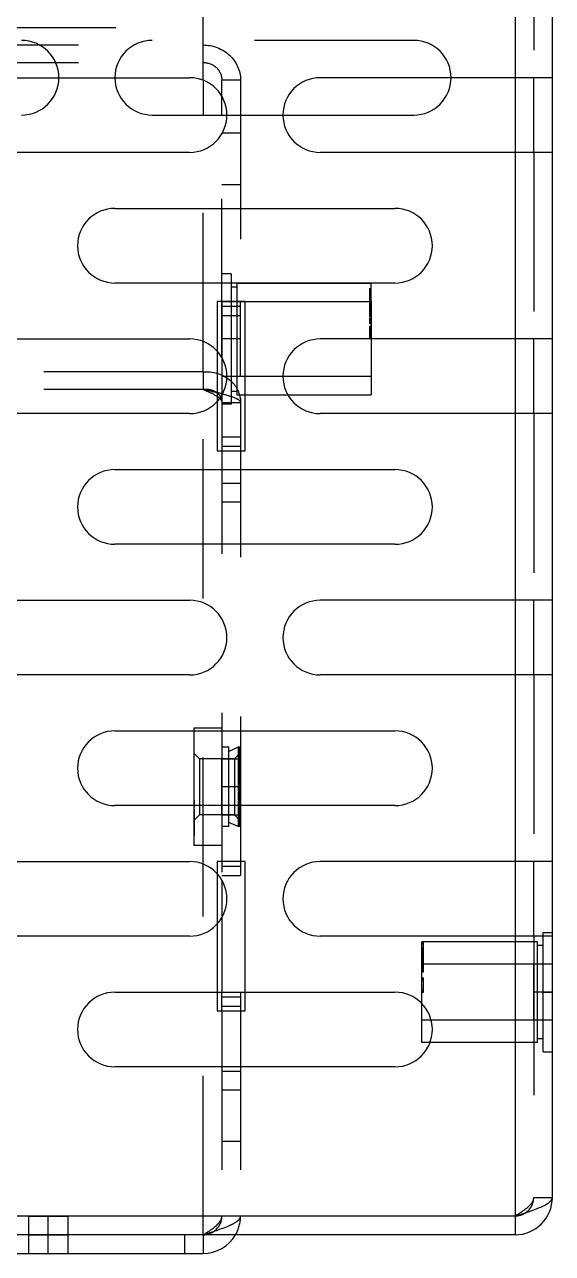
# Model space of a CAD drawing. Header units: millimetres. Extents: x 0 to 8948, y -1340 to 1100.
# Drawn here: x 5274.9 to 5303.1, y 487.6 to 553.5 of the extents above; entities that cross this region are included whole.
import ezdxf

# ---------------------------------------------------------------- set-up
doc = ezdxf.new("R2010")
doc.units = ezdxf.units.MM
doc.header["$LTSCALE"] = 85.25
doc.linetypes.add('HIDDEN', pattern=[0.2, 0.1, -0.1])
doc.layers.get('0').update_dxf_attribs({"linetype": 'CONTINUOUS'})
doc.layers.add('02___PRT_ALL_AXES', color=7, linetype='CONTINUOUS')
doc.layers.add('DEFAULT_2', color=8, linetype='HIDDEN')

msp = doc.modelspace()

# ---------------------------------------------------------------- linework, layer by layer
at = {"color": 3, "linetype": 'Continuous'}
for p, q in [((5303.134, 490.614), (5303.134, 697.614)), ((5301.134, 560.614), (5301.134, 550.614)), ((5268.705, 550.614), (5283.705, 550.614)), ((5303.134, 550.614), (5290.705, 550.614)), ((5283.705, 546.614), (5268.705, 546.614)), ((5303.134, 546.614), (5290.705, 546.614)), ((5301.134, 546.614), (5301.134, 536.614)), ((5279.705, 543.614), (5294.705, 543.614)), ((5294.705, 539.614), (5279.705, 539.614)), ((5268.705, 536.614), (5283.705, 536.614)), ((5303.134, 536.614), (5290.705, 536.614)), ((5283.705, 532.614), (5268.705, 532.614)), ((5303.134, 532.614), (5290.705, 532.614)), ((5301.134, 532.614), (5301.134, 522.614)), ((5279.705, 529.614), (5294.705, 529.614)), ((5294.705, 525.614), (5279.705, 525.614)), ((5268.705, 522.614), (5283.705, 522.614)), ((5303.134, 522.614), (5290.705, 522.614)), ((5283.705, 518.614), (5268.705, 518.614)), ((5303.134, 518.614), (5290.705, 518.614)), ((5301.134, 518.614), (5301.134, 508.614)), ((5279.705, 515.614), (5294.705, 515.614)), ((5294.705, 511.614), (5279.705, 511.614)), ((5268.705, 508.614), (5283.705, 508.614)), ((5303.134, 508.614), (5290.705, 508.614)), ((5283.705, 504.614), (5268.705, 504.614)), ((5303.134, 504.614), (5290.705, 504.614)), ((5301.134, 504.614), (5301.134, 489.614)), ((5279.705, 501.614), (5294.705, 501.614)), ((5286.434, 501.614), (5286.434, 500.614)), ((5294.705, 497.614), (5279.705, 497.614)), ((5301.134, 489.614), (5250.134, 489.614)), ((5301.134, 488.614), (5236.134, 488.614)), ((5235.134, 487.614), (5284.434, 487.614))]:
    msp.add_line(p, q, dxfattribs=at)
at = {"color": 7, "linetype": 'Continuous'}
for p, q in [((5301.134, 550.614), (5301.134, 546.614)), ((5302.134, 546.614), (5302.134, 550.614)), ((5284.434, 550.476), (5284.434, 548.614)), ((5285.434, 548.614), (5285.434, 549.604)), ((5281.705, 548.614), (5285.697, 548.614)), ((5288.714, 548.614), (5295.705, 548.614)), ((5301.134, 536.614), (5301.134, 532.614)), ((5302.134, 532.614), (5302.134, 536.614)), ((5285.184, 535.948), (5285.184, 533.281)), ((5285.434, 535.604), (5285.434, 533.624)), ((5301.134, 522.614), (5301.134, 518.614)), ((5302.134, 518.614), (5302.134, 522.614)), ((5301.134, 508.614), (5301.134, 504.614)), ((5302.134, 504.614), (5302.134, 508.614)), ((5285.184, 507.948), (5285.184, 505.281)), ((5285.434, 507.604), (5285.434, 505.624)), ((5285.184, 501.614), (5285.184, 500.614)), ((5285.434, 500.614), (5285.434, 501.614)), ((5285.434, 501.364), (5286.434, 501.364)), ((5286.684, 500.614), (5286.684, 501.614)), ((5285.184, 500.614), (5286.684, 500.614)), ((5285.434, 500.864), (5286.434, 500.864)), ((5301.134, 489.614), (5301.134, 488.614)), ((5283.434, 488.614), (5283.434, 487.614)), ((5284.434, 488.614), (5284.434, 487.614))]:
    msp.add_line(p, q, dxfattribs=at)
for centre, radius, start, end in [((5274.705, 550.614), 2, 270, 0), ((5281.705, 550.614), 2, 180, 270), ((5295.705, 550.614), 2, 270, 0), ((5301.134, 490.614), 1, 270, 305.03149)]:
    msp.add_arc(centre, radius, start, end, dxfattribs=at)
at = {"color": 3, "linetype": 'Continuous'}
for centre, start, end in [((5283.705, 548.614), 270, 90), ((5290.705, 548.614), 90, 270), ((5279.705, 541.614), 90, 270), ((5294.705, 541.614), 270, 90), ((5283.705, 534.614), 270, 90), ((5290.705, 534.614), 90, 270), ((5279.705, 527.614), 90, 270), ((5294.705, 527.614), 270, 90), ((5283.705, 520.614), 270, 90), ((5290.705, 520.614), 90, 270), ((5279.705, 513.614), 90, 270), ((5294.705, 513.614), 270, 90), ((5283.705, 506.614), 270, 90), ((5290.705, 506.614), 90, 270), ((5279.705, 499.614), 90, 270), ((5294.705, 499.614), 270, 90), ((5301.134, 490.614), 270, 0), ((5284.434, 489.614), 270, 330)]:
    msp.add_arc(centre, 2, start, end, dxfattribs=at)
at = {"color": 7, "linetype": 'Continuous'}
for points in [[(5285.194, 533.717), (5285.262, 533.658), (5285.321, 533.586), (5285.363, 533.505)], [(5285.194, 533.53), (5285.239, 533.498), (5285.284, 533.464), (5285.323, 533.426)]]:
    msp.add_open_spline(points, degree=3, dxfattribs=at)
at = {"color": 3, "linetype": 'Continuous'}
for points, knots in [([(5301.709, 489.8), (5301.901, 489.863), (5302.25, 489.985), (5302.652, 490.153), (5302.901, 490.299), (5303.054, 490.416), (5303.134, 490.538), (5303.134, 490.614)], [0, 0, 0, 0, 0.358974, 0.654126, 0.770894, 0.865748, 1, 1, 1, 1]), ([(5301.134, 489.614), (5301.279, 489.66), (5301.471, 489.721), (5301.662, 489.784), (5301.709, 489.8)], [0, 0, 0, 0, 0.754218, 1, 1, 1, 1])]:
    msp.add_open_spline(points, degree=3, knots=knots, dxfattribs=at)
at = {"layer": '02___PRT_ALL_AXES', "color": 8, "linetype": 'HIDDEN'}
for p, q in [((5286.234, 539.614), (5293.434, 539.614)), ((5285.434, 538.614), (5293.434, 538.614)), ((5285.434, 538.614), (5285.434, 534.614)), ((5286.434, 534.614), (5286.434, 538.614)), ((5293.434, 538.614), (5293.434, 533.614)), ((5286.434, 536.614), (5285.434, 536.614)), ((5285.434, 534.614), (5293.434, 534.614)), ((5286.234, 533.614), (5293.434, 533.614)), ((5285.434, 514.114), (5286.434, 514.114)), ((5285.434, 511.114), (5285.434, 514.114)), ((5286.434, 511.114), (5286.434, 514.114)), ((5286.434, 512.614), (5285.434, 512.614)), ((5285.434, 511.114), (5286.434, 511.114)), ((5302.334, 504.314), (5296.134, 504.314)), ((5303.134, 503.114), (5296.134, 503.114)), ((5296.134, 501.002), (5296.134, 503.114)), ((5302.134, 500.114), (5302.134, 503.114)), ((5303.134, 500.114), (5303.134, 503.114)), ((5303.134, 501.614), (5302.134, 501.614)), ((5303.134, 500.114), (5296.134, 500.114)), ((5302.334, 498.914), (5296.57, 498.914)), ((5275.084, 489.614), (5275.084, 487.614)), ((5275.085, 489.614), (5277.184, 489.614)), ((5276.134, 487.614), (5276.134, 489.614)), ((5277.184, 489.614), (5277.184, 487.614)), ((5275.085, 488.614), (5277.184, 488.614)), ((5275.085, 487.614), (5277.184, 487.614))]:
    msp.add_line(p, q, dxfattribs=at)
at = {"layer": '02___PRT_ALL_AXES', "color": 7, "linetype": 'Continuous'}
for p, q in [((5296.134, 498.914), (5296.134, 501.002)), ((5296.57, 498.914), (5296.134, 498.914))]:
    msp.add_line(p, q, dxfattribs=at)
at = {"layer": 'DEFAULT_2', "color": 8, "linetype": 'HIDDEN'}
for p, q in [((5302.134, 560.614), (5302.134, 550.614)), ((5284.434, 552.369), (5284.434, 555.614)), ((5237.134, 553.309), (5284.434, 553.309)), ((5295.705, 552.614), (5281.705, 552.614)), ((5235.134, 552.369), (5284.434, 552.369)), ((5284.434, 550.476), (5284.434, 552.369)), ((5235.134, 551.43), (5284.434, 551.43)), ((5286.434, 550.49), (5285.434, 550.49)), ((5285.434, 549.604), (5285.434, 550.49)), ((5286.434, 550.49), (5286.434, 501.614)), ((5284.434, 534.854), (5284.434, 548.614)), ((5285.434, 535.604), (5285.434, 548.614)), ((5285.697, 548.614), (5288.714, 548.614)), ((5286.434, 547.649), (5285.434, 547.649)), ((5302.134, 546.614), (5302.134, 536.614)), ((5286.434, 544.866), (5285.434, 544.866)), ((5285.934, 540.114), (5285.434, 540.114)), ((5285.934, 540.114), (5285.934, 533.114)), ((5285.934, 539.414), (5286.234, 539.414)), ((5286.234, 539.614), (5286.234, 533.614)), ((5293.334, 539.323), (5293.434, 539.323)), ((5293.334, 539.323), (5293.334, 537.816)), ((5293.434, 536.614), (5293.434, 539.614)), ((5293.434, 539.199), (5293.334, 539.199)), ((5293.334, 539.125), (5293.434, 539.125)), ((5293.434, 539.069), (5293.334, 539.069)), ((5293.434, 539.041), (5293.334, 539.041)), ((5293.434, 539.005), (5293.334, 539.005)), ((5293.434, 538.991), (5293.334, 538.991)), ((5293.434, 538.936), (5293.334, 538.936)), ((5293.434, 538.912), (5293.334, 538.912)), ((5293.434, 538.875), (5293.334, 538.875)), ((5293.434, 538.837), (5293.334, 538.837)), ((5293.434, 538.808), (5293.334, 538.808)), ((5293.434, 538.756), (5293.334, 538.756)), ((5293.434, 538.693), (5293.334, 538.693)), ((5293.434, 538.659), (5293.334, 538.659)), ((5286.684, 538.614), (5285.184, 538.614)), ((5285.184, 538.614), (5285.184, 535.948)), ((5285.434, 538.364), (5286.434, 538.364)), ((5286.684, 530.614), (5286.684, 538.614)), ((5293.434, 538.591), (5293.334, 538.591)), ((5293.434, 538.554), (5293.334, 538.554)), ((5293.434, 538.542), (5293.334, 538.542)), ((5293.434, 538.539), (5293.334, 538.539)), ((5293.434, 538.535), (5293.334, 538.535)), ((5293.434, 538.517), (5293.334, 538.517)), ((5293.434, 538.514), (5293.334, 538.514)), ((5293.434, 538.492), (5293.334, 538.492)), ((5293.434, 538.475), (5293.334, 538.475)), ((5293.434, 538.448), (5293.334, 538.448)), ((5293.434, 538.435), (5293.334, 538.435)), ((5293.434, 538.419), (5293.334, 538.419)), ((5293.434, 538.412), (5293.334, 538.412)), ((5293.434, 538.399), (5293.334, 538.399)), ((5293.334, 538.38), (5293.434, 538.38)), ((5293.334, 538.298), (5293.434, 538.298)), ((5293.434, 538.236), (5293.334, 538.236)), ((5293.434, 538.174), (5293.334, 538.174)), ((5293.434, 538.156), (5293.334, 538.156)), ((5293.434, 538.094), (5293.334, 538.094)), ((5293.434, 538.024), (5293.334, 538.024)), ((5293.434, 537.978), (5293.334, 537.978)), ((5285.434, 537.864), (5286.434, 537.864)), ((5293.434, 537.962), (5293.334, 537.962)), ((5293.434, 537.895), (5293.334, 537.895)), ((5293.434, 537.816), (5293.334, 537.816)), ((5293.434, 537.734), (5293.334, 537.734)), ((5293.334, 537.734), (5293.334, 537.442)), ((5293.434, 537.725), (5293.334, 537.725)), ((5293.434, 537.66), (5293.334, 537.66)), ((5293.434, 537.658), (5293.334, 537.658)), ((5293.434, 537.637), (5293.334, 537.637)), ((5293.434, 537.629), (5293.334, 537.629)), ((5293.434, 537.616), (5293.334, 537.616)), ((5293.434, 537.603), (5293.334, 537.603)), ((5293.434, 537.591), (5293.334, 537.591)), ((5293.434, 537.585), (5293.334, 537.585)), ((5293.434, 537.572), (5293.334, 537.572)), ((5293.434, 537.56), (5293.334, 537.56)), ((5293.434, 537.547), (5293.334, 537.547)), ((5293.434, 537.539), (5293.334, 537.539)), ((5293.434, 537.517), (5293.334, 537.517)), ((5293.434, 537.516), (5293.334, 537.516)), ((5293.434, 537.451), (5293.334, 537.451)), ((5293.434, 537.442), (5293.334, 537.442)), ((5293.434, 537.291), (5293.334, 537.291)), ((5293.334, 537.291), (5293.334, 536.66)), ((5293.434, 537.285), (5293.334, 537.285)), ((5293.434, 537.27), (5293.334, 537.27)), ((5293.434, 537.24), (5293.334, 537.24)), ((5293.434, 537.229), (5293.334, 537.229)), ((5293.434, 537.227), (5293.334, 537.227)), ((5293.434, 537.222), (5293.334, 537.222)), ((5293.434, 537.209), (5293.334, 537.209)), ((5293.434, 537.205), (5293.334, 537.205)), ((5293.434, 537.202), (5293.334, 537.202)), ((5293.434, 537.177), (5293.334, 537.177)), ((5293.434, 537.169), (5293.334, 537.169)), ((5293.434, 537.167), (5293.334, 537.167)), ((5293.434, 537.162), (5293.334, 537.162)), ((5293.434, 537.152), (5293.334, 537.152)), ((5293.434, 537.144), (5293.334, 537.144)), ((5293.434, 537.143), (5293.334, 537.143)), ((5293.434, 537.139), (5293.334, 537.139)), ((5293.434, 537.132), (5293.334, 537.132)), ((5293.434, 537.121), (5293.334, 537.121)), ((5293.434, 537.118), (5293.334, 537.118)), ((5293.434, 537.107), (5293.334, 537.107)), ((5293.434, 537.099), (5293.334, 537.099)), ((5293.334, 537.074), (5293.434, 537.074)), ((5293.434, 537.072), (5293.334, 537.072)), ((5293.434, 537.059), (5293.334, 537.059)), ((5293.434, 537.043), (5293.334, 537.043)), ((5293.434, 537.031), (5293.334, 537.031)), ((5293.434, 537.026), (5293.334, 537.026)), ((5293.434, 537.004), (5293.334, 537.004)), ((5293.434, 536.995), (5293.334, 536.995)), ((5293.434, 536.977), (5293.334, 536.977)), ((5293.334, 536.97), (5293.434, 536.97)), ((5293.434, 536.958), (5293.334, 536.958)), ((5293.434, 536.946), (5293.334, 536.946)), ((5293.434, 536.938), (5293.334, 536.938)), ((5293.434, 536.929), (5293.334, 536.929)), ((5293.434, 536.909), (5293.334, 536.909)), ((5293.434, 536.892), (5293.334, 536.892)), ((5293.434, 536.888), (5293.334, 536.888)), ((5293.434, 536.88), (5293.334, 536.88)), ((5293.434, 536.874), (5293.334, 536.874)), ((5293.434, 536.86), (5293.334, 536.86)), ((5293.434, 536.838), (5293.334, 536.838)), ((5293.434, 536.828), (5293.334, 536.828)), ((5293.434, 536.813), (5293.334, 536.813)), ((5293.434, 536.801), (5293.334, 536.801)), ((5293.434, 536.8), (5293.334, 536.8)), ((5293.434, 536.798), (5293.334, 536.798)), ((5293.434, 536.787), (5293.334, 536.787)), ((5293.434, 536.78), (5293.334, 536.78)), ((5293.434, 536.773), (5293.334, 536.773)), ((5293.434, 536.771), (5293.334, 536.771)), ((5293.434, 536.769), (5293.334, 536.769)), ((5293.434, 536.766), (5293.334, 536.766)), ((5293.434, 536.747), (5293.334, 536.747)), ((5293.434, 536.743), (5293.334, 536.743)), ((5293.434, 536.742), (5293.334, 536.742)), ((5293.434, 536.724), (5293.334, 536.724)), ((5293.434, 536.712), (5293.334, 536.712)), ((5293.434, 536.71), (5293.334, 536.71)), ((5293.434, 536.697), (5293.334, 536.697)), ((5293.434, 536.69), (5293.334, 536.69)), ((5293.434, 536.682), (5293.334, 536.682)), ((5293.434, 536.667), (5293.334, 536.667)), ((5293.434, 536.66), (5293.334, 536.66)), ((5285.934, 536.614), (5285.434, 536.614)), ((5284.434, 534.854), (5236.134, 534.854)), ((5284.434, 534.854), (5284.434, 533.914)), ((5284.434, 533.914), (5273.83, 533.914)), ((5284.434, 488.614), (5284.434, 533.914)), ((5285.434, 533.624), (5285.434, 507.604)), ((5285.934, 533.814), (5286.234, 533.814)), ((5285.184, 533.281), (5285.184, 530.614)), ((5285.434, 533.214), (5286.434, 533.214)), ((5285.934, 533.114), (5285.434, 533.114)), ((5302.134, 532.614), (5302.134, 522.614)), ((5285.434, 531.364), (5286.434, 531.364)), ((5285.434, 530.864), (5286.434, 530.864)), ((5285.184, 530.614), (5286.684, 530.614)), ((5286.434, 528.864), (5285.434, 528.864)), ((5286.434, 527.864), (5285.434, 527.864)), ((5302.134, 518.614), (5302.134, 508.614)), ((5285.434, 515.764), (5283.934, 515.764)), ((5283.934, 515.764), (5283.934, 509.464)), ((5284.234, 514.114), (5283.934, 514.414)), ((5285.814, 514.739), (5285.434, 514.739)), ((5285.814, 510.489), (5285.814, 514.739)), ((5286.304, 514.739), (5285.814, 514.514)), ((5286.404, 514.414), (5286.104, 514.114)), ((5286.404, 514.739), (5286.304, 514.739)), ((5286.304, 514.739), (5286.304, 510.489)), ((5286.404, 510.489), (5286.404, 514.739)), ((5286.104, 514.114), (5284.234, 514.114)), ((5284.234, 514.114), (5284.234, 511.114)), ((5286.104, 514.114), (5286.104, 511.114)), ((5283.954, 511.878), (5283.934, 511.878)), ((5283.934, 511.85), (5283.954, 511.85)), ((5283.954, 511.795), (5283.934, 511.795)), ((5283.954, 511.729), (5283.934, 511.729)), ((5283.954, 511.724), (5283.934, 511.724)), ((5283.934, 511.693), (5283.954, 511.693)), ((5283.954, 511.678), (5283.934, 511.678)), ((5283.934, 511.674), (5283.954, 511.674)), ((5283.954, 511.668), (5283.934, 511.668)), ((5283.954, 511.663), (5283.934, 511.663)), ((5283.954, 511.878), (5283.954, 511.527)), ((5283.954, 511.627), (5283.934, 511.627)), ((5283.934, 511.623), (5283.954, 511.623)), ((5283.954, 511.58), (5283.934, 511.58)), ((5283.954, 511.533), (5283.934, 511.533)), ((5283.934, 511.527), (5283.954, 511.527)), ((5283.954, 511.416), (5283.934, 511.416)), ((5283.954, 511.395), (5283.934, 511.395)), ((5283.954, 511.294), (5283.934, 511.294)), ((5283.954, 511.293), (5283.934, 511.293)), ((5283.954, 511.276), (5283.934, 511.276)), ((5283.954, 511.249), (5283.934, 511.249)), ((5283.954, 511.233), (5283.934, 511.233)), ((5283.954, 511.233), (5283.934, 511.233)), ((5283.954, 511.232), (5283.934, 511.232)), ((5283.954, 511.213), (5283.934, 511.213)), ((5283.954, 511.212), (5283.934, 511.212)), ((5283.954, 511.202), (5283.934, 511.202)), ((5283.954, 511.163), (5283.934, 511.163)), ((5283.954, 511.159), (5283.934, 511.159)), ((5283.954, 511.136), (5283.934, 511.136)), ((5283.954, 511.118), (5283.934, 511.118)), ((5284.234, 511.114), (5283.934, 510.814)), ((5283.954, 511.11), (5283.934, 511.11)), ((5283.954, 511.098), (5283.934, 511.098)), ((5283.954, 511.098), (5283.934, 511.098)), ((5283.954, 511.07), (5283.934, 511.07)), ((5283.954, 511.056), (5283.934, 511.056)), ((5283.954, 511.054), (5283.934, 511.054)), ((5283.954, 511.05), (5283.934, 511.05)), ((5283.934, 511.046), (5283.954, 511.046)), ((5283.954, 511.034), (5283.934, 511.034)), ((5283.954, 511.002), (5283.934, 511.002)), ((5283.954, 511.002), (5283.934, 511.002)), ((5283.934, 510.998), (5283.954, 510.998)), ((5283.954, 510.995), (5283.934, 510.995)), ((5283.954, 511.416), (5283.954, 509.985)), ((5286.104, 511.114), (5284.234, 511.114)), ((5286.404, 510.814), (5286.104, 511.114)), ((5283.954, 510.972), (5283.934, 510.972)), ((5283.954, 510.962), (5283.934, 510.962)), ((5283.954, 510.958), (5283.934, 510.958)), ((5283.954, 510.945), (5283.934, 510.945)), ((5283.934, 510.925), (5283.954, 510.925)), ((5283.954, 510.893), (5283.934, 510.893)), ((5283.954, 510.841), (5283.934, 510.841)), ((5283.954, 510.812), (5283.934, 510.812)), ((5283.954, 510.803), (5283.934, 510.803)), ((5283.954, 510.787), (5283.934, 510.787)), ((5283.954, 510.767), (5283.934, 510.767)), ((5283.934, 510.759), (5283.954, 510.759)), ((5283.954, 510.751), (5283.934, 510.751)), ((5283.934, 510.75), (5283.954, 510.75)), ((5283.934, 510.743), (5283.954, 510.743)), ((5283.954, 510.714), (5283.934, 510.714)), ((5283.954, 510.697), (5283.934, 510.697)), ((5283.954, 510.693), (5283.934, 510.693)), ((5283.954, 510.671), (5283.934, 510.671)), ((5283.954, 510.658), (5283.934, 510.658)), ((5283.954, 510.581), (5283.934, 510.581)), ((5283.954, 510.579), (5283.934, 510.579)), ((5283.954, 510.571), (5283.934, 510.571)), ((5283.954, 510.568), (5283.934, 510.568)), ((5283.954, 510.555), (5283.934, 510.555)), ((5283.954, 510.554), (5283.934, 510.554)), ((5283.954, 510.553), (5283.934, 510.553)), ((5283.954, 510.541), (5283.934, 510.541)), ((5283.934, 510.541), (5283.954, 510.541)), ((5283.934, 510.538), (5283.954, 510.538)), ((5283.934, 510.53), (5283.954, 510.53)), ((5283.954, 510.524), (5283.934, 510.524)), ((5283.954, 510.516), (5283.934, 510.516)), ((5283.954, 510.496), (5283.934, 510.496)), ((5283.954, 510.491), (5283.934, 510.491)), ((5283.954, 510.477), (5283.934, 510.477)), ((5283.954, 510.471), (5283.934, 510.471)), ((5283.954, 510.45), (5283.934, 510.45)), ((5283.954, 510.449), (5283.934, 510.449)), ((5283.954, 510.447), (5283.934, 510.447)), ((5283.954, 510.434), (5283.934, 510.434)), ((5283.934, 510.421), (5283.954, 510.421)), ((5283.954, 510.413), (5283.934, 510.413)), ((5283.954, 510.394), (5283.934, 510.394)), ((5283.954, 510.357), (5283.934, 510.357)), ((5283.954, 510.338), (5283.934, 510.338)), ((5283.954, 510.325), (5283.934, 510.325)), ((5285.814, 510.489), (5285.434, 510.489)), ((5286.304, 510.489), (5285.814, 510.714)), ((5286.404, 510.489), (5286.304, 510.489)), ((5283.954, 510.317), (5283.934, 510.317)), ((5283.954, 510.306), (5283.934, 510.306)), ((5283.954, 510.295), (5283.934, 510.295)), ((5283.954, 510.293), (5283.934, 510.293)), ((5283.934, 510.281), (5283.954, 510.281)), ((5283.954, 510.28), (5283.934, 510.28)), ((5283.954, 510.273), (5283.934, 510.273)), ((5283.934, 510.27), (5283.954, 510.27)), ((5283.934, 510.267), (5283.954, 510.267)), ((5283.954, 510.254), (5283.934, 510.254)), ((5283.954, 510.251), (5283.934, 510.251)), ((5283.954, 510.251), (5283.934, 510.251)), ((5283.954, 510.235), (5283.934, 510.235)), ((5283.954, 510.218), (5283.934, 510.218)), ((5283.954, 510.217), (5283.934, 510.217)), ((5283.954, 510.199), (5283.934, 510.199)), ((5283.954, 510.184), (5283.934, 510.184)), ((5283.954, 510.178), (5283.934, 510.178)), ((5283.934, 510.172), (5283.954, 510.172)), ((5283.954, 510.15), (5283.934, 510.15)), ((5283.954, 510.149), (5283.934, 510.149)), ((5283.954, 510.135), (5283.934, 510.135)), ((5283.954, 510.055), (5283.934, 510.055)), ((5283.954, 510.049), (5283.934, 510.049)), ((5283.954, 510.045), (5283.934, 510.045)), ((5283.954, 510.014), (5283.934, 510.014)), ((5283.934, 510.013), (5283.954, 510.013)), ((5283.954, 509.987), (5283.934, 509.987)), ((5283.934, 509.985), (5283.954, 509.985)), ((5285.434, 509.464), (5283.934, 509.464)), ((5286.684, 508.614), (5285.184, 508.614)), ((5285.184, 508.614), (5285.184, 507.948)), ((5285.434, 508.364), (5286.434, 508.364)), ((5286.684, 501.614), (5286.684, 508.614)), ((5285.434, 507.864), (5286.434, 507.864)), ((5285.184, 505.281), (5285.184, 501.614)), ((5285.434, 505.624), (5285.434, 501.614)), ((5302.134, 504.614), (5302.134, 490.614)), ((5302.634, 504.814), (5303.134, 504.814)), ((5302.634, 498.414), (5302.634, 504.814)), ((5296.134, 501.614), (5296.134, 504.314)), ((5296.234, 504.312), (5296.134, 504.312)), ((5296.234, 504.308), (5296.134, 504.308)), ((5296.234, 504.3), (5296.134, 504.3)), ((5296.234, 504.296), (5296.134, 504.296)), ((5296.234, 504.254), (5296.134, 504.254)), ((5296.234, 504.225), (5296.134, 504.225)), ((5296.134, 504.201), (5296.234, 504.201)), ((5296.134, 504.002), (5296.234, 504.002)), ((5296.134, 503.998), (5296.234, 503.998)), ((5296.134, 503.996), (5296.234, 503.996)), ((5296.234, 503.973), (5296.134, 503.973)), ((5296.134, 503.965), (5296.234, 503.965)), ((5296.134, 503.921), (5296.234, 503.921)), ((5296.134, 503.908), (5296.234, 503.908)), ((5296.134, 503.905), (5296.234, 503.905)), ((5296.134, 503.893), (5296.234, 503.893)), ((5296.234, 503.881), (5296.134, 503.881)), ((5296.134, 503.869), (5296.234, 503.869)), ((5296.134, 503.867), (5296.234, 503.867)), ((5296.134, 503.824), (5296.234, 503.824)), ((5296.134, 503.805), (5296.234, 503.805)), ((5296.134, 503.745), (5296.234, 503.745)), ((5296.234, 502.697), (5296.234, 504.312)), ((5302.334, 498.914), (5302.334, 504.314)), ((5302.634, 504.114), (5302.334, 504.114)), ((5296.134, 503.733), (5296.234, 503.733)), ((5296.134, 503.693), (5296.234, 503.693)), ((5296.134, 503.676), (5296.234, 503.676)), ((5296.134, 503.635), (5296.234, 503.635)), ((5296.134, 503.6), (5296.234, 503.6)), ((5296.134, 503.588), (5296.234, 503.588)), ((5296.134, 503.549), (5296.234, 503.549)), ((5296.134, 503.548), (5296.234, 503.548)), ((5296.134, 503.534), (5296.234, 503.534)), ((5296.134, 503.515), (5296.234, 503.515)), ((5296.134, 503.505), (5296.234, 503.505)), ((5296.134, 503.495), (5296.234, 503.495)), ((5296.134, 503.475), (5296.234, 503.475)), ((5296.134, 503.464), (5296.234, 503.464)), ((5296.134, 503.461), (5296.234, 503.461)), ((5296.134, 503.459), (5296.234, 503.459)), ((5296.134, 503.454), (5296.234, 503.454)), ((5296.134, 503.433), (5296.234, 503.433)), ((5296.134, 503.4), (5296.234, 503.4)), ((5296.134, 503.399), (5296.234, 503.399)), ((5296.134, 503.383), (5296.234, 503.383)), ((5296.134, 503.37), (5296.234, 503.37)), ((5296.134, 503.366), (5296.234, 503.366)), ((5296.134, 503.346), (5296.234, 503.346)), ((5296.134, 503.332), (5296.234, 503.332)), ((5296.134, 503.332), (5296.234, 503.332)), ((5296.134, 503.324), (5296.234, 503.324)), ((5296.134, 503.288), (5296.234, 503.288)), ((5296.134, 503.285), (5296.234, 503.285)), ((5296.134, 503.274), (5296.234, 503.274)), ((5296.134, 503.274), (5296.234, 503.274)), ((5296.134, 503.256), (5296.234, 503.256)), ((5296.134, 503.255), (5296.234, 503.255)), ((5296.134, 503.209), (5296.234, 503.209)), ((5296.134, 503.184), (5296.234, 503.184)), ((5296.134, 503.179), (5296.234, 503.179)), ((5296.134, 503.175), (5296.234, 503.175)), ((5296.134, 503.143), (5296.234, 503.143)), ((5296.134, 503.141), (5296.234, 503.141)), ((5296.134, 503.126), (5296.234, 503.126)), ((5296.134, 503.11), (5296.234, 503.11)), ((5296.134, 503.105), (5296.234, 503.105)), ((5296.134, 503.089), (5296.234, 503.089)), ((5296.134, 503.083), (5296.234, 503.083)), ((5296.134, 503.082), (5296.234, 503.082)), ((5296.134, 503.078), (5296.234, 503.078)), ((5296.134, 503.06), (5296.234, 503.06)), ((5296.134, 503.027), (5296.234, 503.027)), ((5296.134, 503.017), (5296.234, 503.017)), ((5296.134, 503.003), (5296.234, 503.003)), ((5296.134, 502.997), (5296.234, 502.997)), ((5296.134, 502.983), (5296.234, 502.983)), ((5296.134, 502.936), (5296.234, 502.936)), ((5296.134, 502.931), (5296.234, 502.931)), ((5296.134, 502.907), (5296.234, 502.907)), ((5296.134, 502.897), (5296.234, 502.897)), ((5296.134, 502.883), (5296.234, 502.883)), ((5296.134, 502.873), (5296.234, 502.873)), ((5296.134, 502.848), (5296.234, 502.848)), ((5296.134, 502.844), (5296.234, 502.844)), ((5296.134, 502.797), (5296.234, 502.797)), ((5296.134, 502.763), (5296.234, 502.763)), ((5296.134, 502.702), (5296.234, 502.702)), ((5296.134, 502.697), (5296.234, 502.697)), ((5296.134, 502.375), (5296.234, 502.375)), ((5296.234, 502.364), (5296.134, 502.364)), ((5296.134, 502.352), (5296.234, 502.352)), ((5296.234, 502.245), (5296.134, 502.245)), ((5296.134, 501.765), (5296.234, 501.765)), ((5296.234, 501.62), (5296.234, 502.375)), ((5296.134, 501.644), (5296.234, 501.644)), ((5296.134, 501.62), (5296.234, 501.62)), ((5302.634, 501.614), (5303.134, 501.614)), ((5285.434, 500.614), (5285.434, 489.614)), ((5286.434, 500.614), (5286.434, 489.614)), ((5302.634, 499.114), (5302.334, 499.114)), ((5302.634, 498.414), (5303.134, 498.414)), ((5286.434, 497.364), (5285.434, 497.364)), ((5286.434, 496.364), (5285.434, 496.364)), ((5286.434, 493.614), (5285.434, 493.614)), ((5302.134, 490.614), (5303.134, 490.614))]:
    msp.add_line(p, q, dxfattribs=at)
for centre, radius, start, end in [((5274.705, 550.614), 2, 0, 90), ((5281.705, 550.614), 2, 90, 180), ((5295.705, 550.614), 2, 0, 90), ((5281.606, 518.799), 15.366, 75.39143, 76.52772), ((5301.134, 490.614), 1, 305.03149, 0), ((5284.434, 489.614), 1, 270, 0), ((5284.434, 489.614), 2, 330, 0)]:
    msp.add_arc(centre, radius, start, end, dxfattribs=at)
for points, knots in [([(5284.434, 552.369), (5284.94, 552.369), (5285.977, 551.997), (5286.434, 550.974), (5286.434, 550.49)], [0, 0, 0, 0, 0.510987, 1, 1, 1, 1]), ([(5284.434, 551.43), (5284.687, 551.43), (5285.206, 551.243), (5285.434, 550.732), (5285.434, 550.49)], [0, 0, 0, 0, 0.510987, 1, 1, 1, 1]), ([(5284.434, 534.854), (5284.926, 534.891), (5285.717, 534.668), (5286.325, 533.904), (5286.434, 533.439), (5286.434, 533.214)], [0, 0, 0, 0, 0.517766, 0.763002, 1, 1, 1, 1]), ([(5284.434, 533.914), (5284.505, 533.925), (5284.771, 533.94), (5285.047, 533.844), (5285.194, 533.717)], [0, 0, 0, 0, 0.268456, 1, 1, 1, 1]), ([(5284.434, 533.914), (5284.506, 533.882), (5284.764, 533.766), (5285.024, 533.646), (5285.194, 533.53)], [0, 0, 0, 0, 0.275424, 1, 1, 1, 1]), ([(5285.323, 533.426), (5285.34, 533.409), (5285.395, 533.351), (5285.434, 533.271), (5285.434, 533.214)], [0, 0, 0, 0, 0.294972, 1, 1, 1, 1]), ([(5285.481, 533.668), (5285.718, 533.606), (5286.029, 533.517), (5286.351, 533.362), (5286.434, 533.257), (5286.434, 533.214)], [0, 0, 0, 0, 0.676072, 0.879623, 1, 1, 1, 1]), ([(5301.134, 489.614), (5301.263, 489.696), (5301.509, 489.853), (5301.889, 490.129), (5302.134, 490.421), (5302.134, 490.614)], [0, 0, 0, 0, 0.316085, 0.599304, 1, 1, 1, 1]), ([(5284.434, 488.614), (5284.678, 488.769), (5285.078, 489), (5285.434, 489.421), (5285.434, 489.614)], [0, 0, 0, 0, 0.599051, 1, 1, 1, 1]), ([(5284.434, 488.614), (5284.911, 488.766), (5285.556, 488.972), (5286.234, 489.288), (5286.434, 489.517), (5286.434, 489.614)], [0, 0, 0, 0, 0.654018, 0.872297, 1, 1, 1, 1])]:
    msp.add_open_spline(points, degree=3, knots=knots, dxfattribs=at)
for points in [[(5284.434, 533.914), (5284.685, 533.858), (5284.936, 533.802), (5285.186, 533.742)], [(5285.363, 533.505), (5285.409, 533.416), (5285.434, 533.314), (5285.434, 533.214)]]:
    msp.add_open_spline(points, degree=3, dxfattribs=at)

doc.saveas('drawing.dxf')
